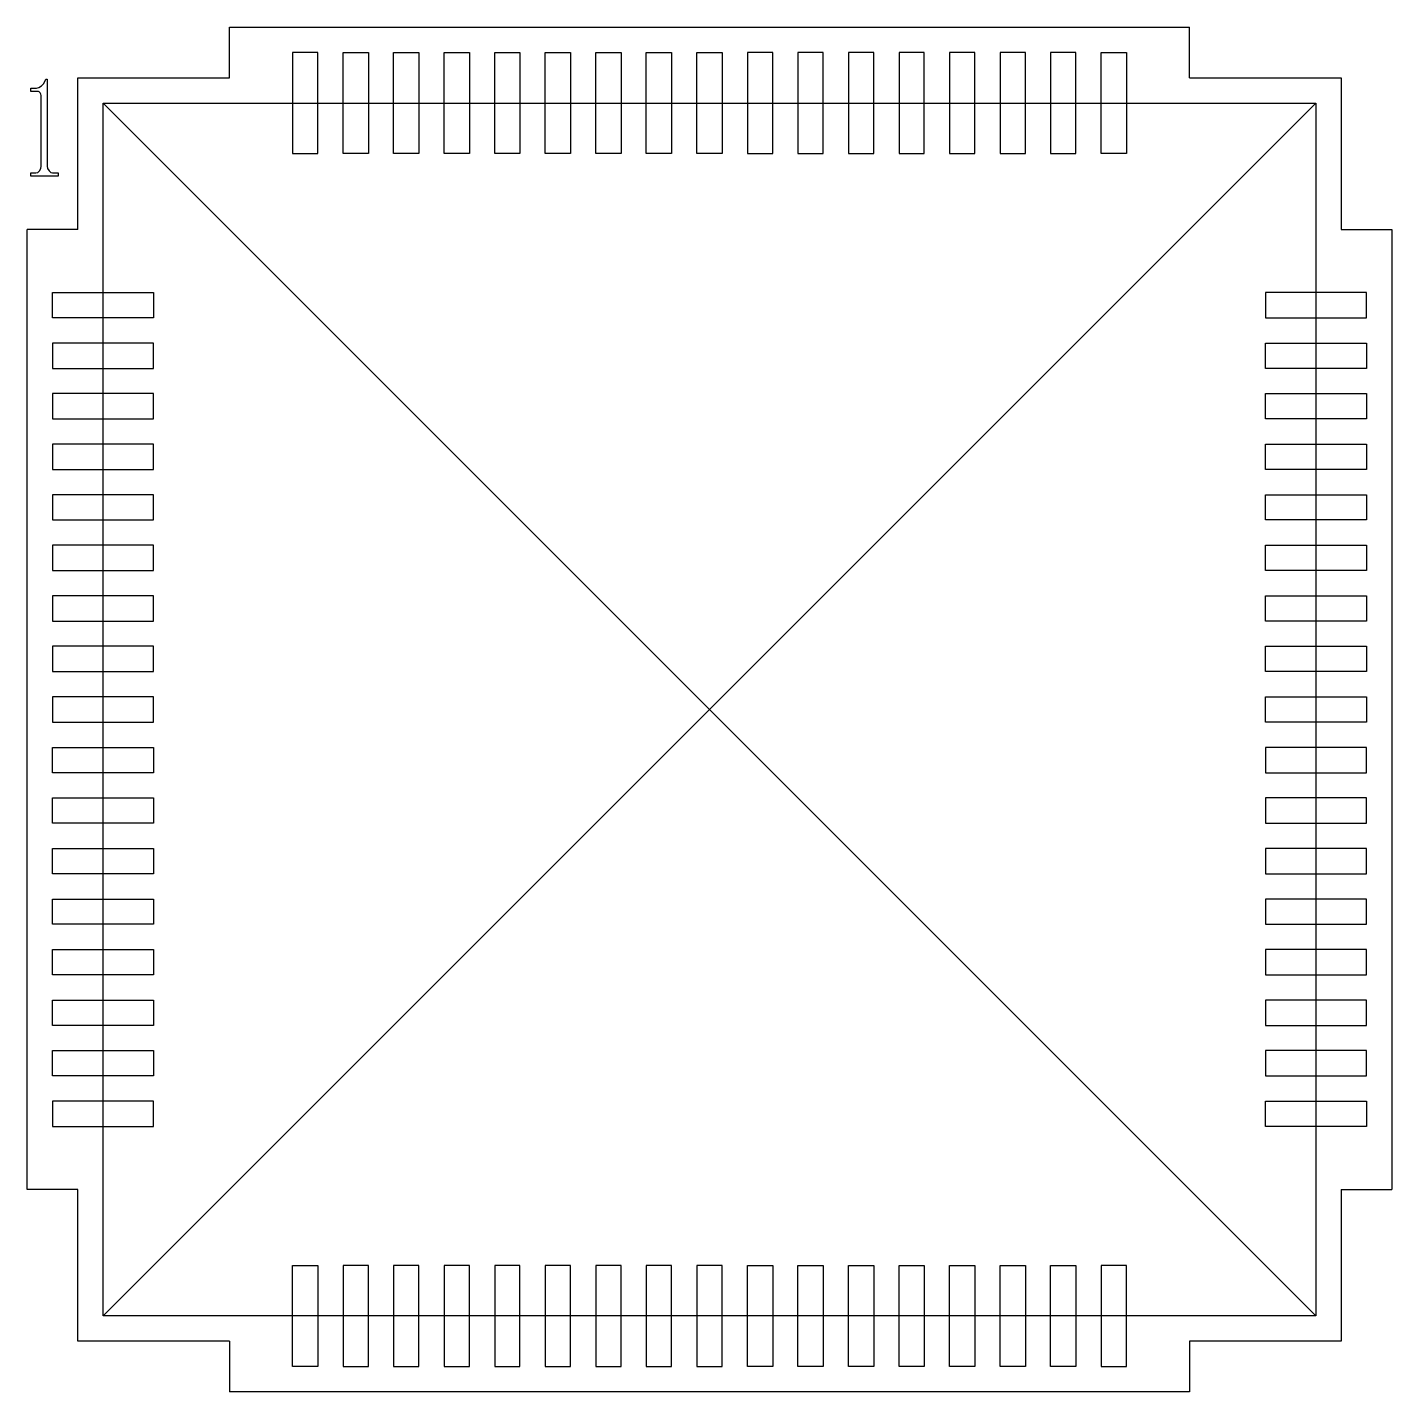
# Model space of a CAD drawing. Extents: x -13.5 to 13.5, y -13.5 to 13.5.
import ezdxf

# ---------------------------------------------------------------- set-up
doc = ezdxf.new("R2010")
doc.units = 0
doc.layers.add('粗实线层', color=7, linetype='CONTINUOUS')

msp = doc.modelspace()

# ---------------------------------------------------------------- linework, layer by layer
at = {"layer": '粗实线层'}
for p, q in [((-9.5, 12.5), (-9.5, 13.5)), ((9.5, 12.5), (9.5, 13.5)), ((-12, 12), (12, -12)), ((-12, -12), (12, 12)), ((-12.5, 9.5), (-13.5, 9.5)), ((12.5, 9.5), (13.5, 9.5)), ((-12.5, -9.5), (-13.5, -9.5)), ((12.5, -9.5), (13.5, -9.5)), ((-9.5, -12.5), (-9.5, -13.5)), ((9.5, -12.5), (9.5, -13.5))]:
    msp.add_line(p, q, dxfattribs=at)
for points in [[(-9.5, 13.5), (9.5, 13.5)], [(-13.106, 12.473), (-13.106, 10.794), (-13.106, 10.75), (-13.097, 10.706), (-13.069, 10.662), (-13.033, 10.628), (-12.999, 10.617), (-12.966, 10.617), (-12.892, 10.617), (-12.892, 10.551), (-13.433, 10.551), (-13.433, 10.617), (-13.366, 10.617), (-13.329, 10.617), (-13.293, 10.628), (-13.258, 10.661), (-13.233, 10.706), (-13.225, 10.75), (-13.225, 10.794), (-13.225, 12.129), (-13.225, 12.151), (-13.23, 12.175), (-13.244, 12.201), (-13.262, 12.222), (-13.281, 12.228), (-13.299, 12.228), (-13.433, 12.228), (-13.433, 12.295), (-13.366, 12.295), (-13.321, 12.295), (-13.274, 12.306), (-13.221, 12.34), (-13.176, 12.384), (-13.151, 12.428), (-13.136, 12.473), (-13.106, 12.473)], [(-12.5, 9.5), (-12.5, 12.5), (-9.5, 12.5)], [(9.5, 12.5), (12.5, 12.5), (12.5, 9.5)], [(-13.5, -9.5), (-13.5, 9.5)], [(13.5, 9.5), (13.5, -9.5)], [(-12.5, -12.5), (-12.5, -9.5)], [(12.5, -9.5), (12.5, -12.5), (9.5, -12.5)], [(-9.5, -12.5), (-12.5, -12.5)], [(9.5, -13.5), (-9.5, -13.5)]]:
    msp.add_lwpolyline(points, dxfattribs=at)
for points in [[(-7.75, 13), (-8.25, 13), (-8.25, 11), (-7.75, 11)], [(-7.25, 13), (-6.75, 13), (-6.75, 11), (-7.25, 11)], [(-6.25, 13), (-5.75, 13), (-5.75, 11), (-6.25, 11)], [(-5.25, 13), (-4.75, 13), (-4.75, 11), (-5.25, 11)], [(-4.25, 13), (-3.75, 13), (-3.75, 11), (-4.25, 11)], [(-3.25, 13), (-2.75, 13), (-2.75, 11), (-3.25, 11)], [(-2.25, 13), (-1.75, 13), (-1.75, 11), (-2.25, 11)], [(-1.25, 13), (-0.75, 13), (-0.75, 11), (-1.25, 11)], [(-0.25, 13), (0.25, 13), (0.25, 11), (-0.25, 11)], [(1.25, 13), (0.75, 13), (0.75, 11), (1.25, 11)], [(2.25, 13), (1.75, 13), (1.75, 11), (2.25, 11)], [(3.25, 13), (2.75, 13), (2.75, 11), (3.25, 11)], [(4.25, 13), (3.75, 13), (3.75, 11), (4.25, 11)], [(5.25, 13), (4.75, 13), (4.75, 11), (5.25, 11)], [(6.25, 13), (5.75, 13), (5.75, 11), (6.25, 11)], [(7.25, 13), (6.75, 13), (6.75, 11), (7.25, 11)], [(7.75, 13), (8.25, 13), (8.25, 11), (7.75, 11)], [(-12, -12), (-12, 12), (12, 12), (12, -12)], [(-13, 7.75), (-13, 8.25), (-11, 8.25), (-11, 7.75)], [(13, 7.75), (13, 8.25), (11, 8.25), (11, 7.75)], [(-13, 7.25), (-13, 6.75), (-11, 6.75), (-11, 7.25)], [(13, 7.25), (13, 6.75), (11, 6.75), (11, 7.25)], [(-13, 6.25), (-13, 5.75), (-11, 5.75), (-11, 6.25)], [(13, 6.25), (13, 5.75), (11, 5.75), (11, 6.25)], [(-13, 5.25), (-13, 4.75), (-11, 4.75), (-11, 5.25)], [(13, 5.25), (13, 4.75), (11, 4.75), (11, 5.25)], [(-13, 4.25), (-13, 3.75), (-11, 3.75), (-11, 4.25)], [(13, 4.25), (13, 3.75), (11, 3.75), (11, 4.25)], [(-13, 3.25), (-13, 2.75), (-11, 2.75), (-11, 3.25)], [(13, 3.25), (13, 2.75), (11, 2.75), (11, 3.25)], [(-13, 2.25), (-13, 1.75), (-11, 1.75), (-11, 2.25)], [(13, 2.25), (13, 1.75), (11, 1.75), (11, 2.25)], [(-13, 1.25), (-13, 0.75), (-11, 0.75), (-11, 1.25)], [(13, 1.25), (13, 0.75), (11, 0.75), (11, 1.25)], [(-13, 0.25), (-13, -0.25), (-11, -0.25), (-11, 0.25)], [(13, 0.25), (13, -0.25), (11, -0.25), (11, 0.25)], [(-13, -1.25), (-13, -0.75), (-11, -0.75), (-11, -1.25)], [(13, -1.25), (13, -0.75), (11, -0.75), (11, -1.25)], [(-13, -2.25), (-13, -1.75), (-11, -1.75), (-11, -2.25)], [(13, -2.25), (13, -1.75), (11, -1.75), (11, -2.25)], [(-13, -3.25), (-13, -2.75), (-11, -2.75), (-11, -3.25)], [(13, -3.25), (13, -2.75), (11, -2.75), (11, -3.25)], [(-13, -4.25), (-13, -3.75), (-11, -3.75), (-11, -4.25)], [(13, -4.25), (13, -3.75), (11, -3.75), (11, -4.25)], [(-13, -5.25), (-13, -4.75), (-11, -4.75), (-11, -5.25)], [(13, -5.25), (13, -4.75), (11, -4.75), (11, -5.25)], [(-13, -6.25), (-13, -5.75), (-11, -5.75), (-11, -6.25)], [(13, -6.25), (13, -5.75), (11, -5.75), (11, -6.25)], [(-13, -7.25), (-13, -6.75), (-11, -6.75), (-11, -7.25)], [(13, -7.25), (13, -6.75), (11, -6.75), (11, -7.25)], [(-13, -7.75), (-13, -8.25), (-11, -8.25), (-11, -7.75)], [(13, -7.75), (13, -8.25), (11, -8.25), (11, -7.75)], [(-7.75, -13), (-8.25, -13), (-8.25, -11), (-7.75, -11)], [(-7.25, -13), (-6.75, -13), (-6.75, -11), (-7.25, -11)], [(-6.25, -13), (-5.75, -13), (-5.75, -11), (-6.25, -11)], [(-5.25, -13), (-4.75, -13), (-4.75, -11), (-5.25, -11)], [(-4.25, -13), (-3.75, -13), (-3.75, -11), (-4.25, -11)], [(-3.25, -13), (-2.75, -13), (-2.75, -11), (-3.25, -11)], [(-2.25, -13), (-1.75, -13), (-1.75, -11), (-2.25, -11)], [(-1.25, -13), (-0.75, -13), (-0.75, -11), (-1.25, -11)], [(-0.25, -13), (0.25, -13), (0.25, -11), (-0.25, -11)], [(1.25, -13), (0.75, -13), (0.75, -11), (1.25, -11)], [(2.25, -13), (1.75, -13), (1.75, -11), (2.25, -11)], [(3.25, -13), (2.75, -13), (2.75, -11), (3.25, -11)], [(4.25, -13), (3.75, -13), (3.75, -11), (4.25, -11)], [(5.25, -13), (4.75, -13), (4.75, -11), (5.25, -11)], [(6.25, -13), (5.75, -13), (5.75, -11), (6.25, -11)], [(7.25, -13), (6.75, -13), (6.75, -11), (7.25, -11)], [(7.75, -13), (8.25, -13), (8.25, -11), (7.75, -11)]]:
    msp.add_lwpolyline(points, close=True, dxfattribs=at)

doc.saveas('drawing.dxf')
